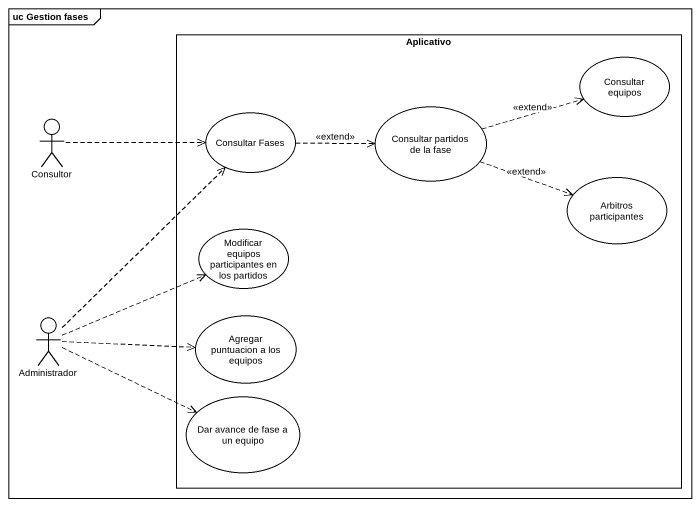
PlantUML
@startuml
mainframe uc Gestion fases
rectangle Aplicativo {
  usecase "Consultar equipos" as Consultar_equipos
  usecase "Consultar Fases" as Consultar_Fases
  usecase "Consultar partidos de la fase" as Consultar_partidos_de_la
  usecase "Arbitros participantes" as Arbitros_participantes
  usecase "Modificar equipos participantes en los partidos" as Modificar_equipos
  usecase "Agregar puntuacion a los equipos" as Agregar_puntuacion_a_los
  usecase "Dar avance de fase a un equipo" as Dar_avance_de_fase_a_un
}
actor Consultor
actor Administrador
Consultor .right.> Consultar_Fases
Consultar_Fases .right.> Consultar_partidos_de_la : <<extend>>
Consultar_partidos_de_la .right.> Consultar_equipos : <<extend>>
Consultar_partidos_de_la .right.> Arbitros_participantes : <<extend>>
Administrador .up.> Consultar_Fases
Administrador .right.> Modificar_equipos
Administrador .right.> Agregar_puntuacion_a_los
Administrador .right.> Dar_avance_de_fase_a_un
@enduml
